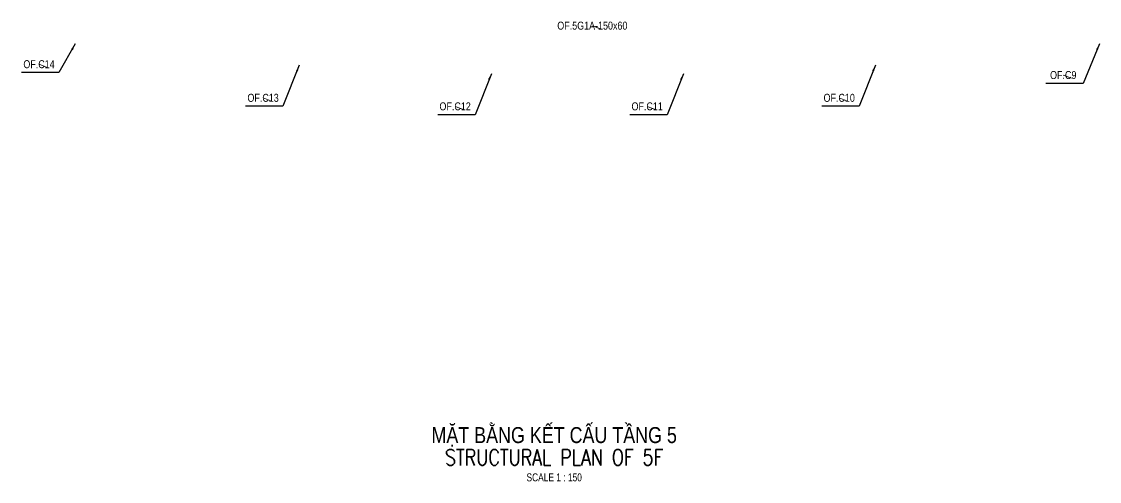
# Model space of a CAD drawing. Header units: millimetres. Extents: x -228566 to 117118, y -18667 to 244055.
# Drawn here: x 32683 to 83199, y 18374 to 39949 of the extents above; entities that cross this region are included whole.
import ezdxf
from ezdxf.enums import TextEntityAlignment as Align

# ---------------------------------------------------------------- set-up
doc = ezdxf.new("R2010")
doc.units = ezdxf.units.MM
doc.layers.get('0').update_dxf_attribs({"lineweight": 20})
doc.layers.get('Defpoints').update_dxf_attribs({"color": 151, "lineweight": 9})
for name, color, linetype, lineweight in [('NDC_S_ANNO', 7, 'Continuous', 20), ('NDC_S_DIM', 1, 'Continuous', 15), ('NDC_S_ENG TITLE', 3, 'Continuous', 20), ('NDC_S_TEXT SYMBOL', 7, 'Continuous', 20), ('NDC_S_VN TEXT', 7, 'Continuous', 20), ('NDC_S_VN TITLE', 6, 'Continuous', 35)]:
    doc.layers.add(name, color=color, linetype=linetype, lineweight=lineweight)
doc.styles.add('ARIAL', font='arial.ttf', dxfattribs={"width": 0.8})
doc.styles.add('NDC_ANNO', font='', dxfattribs={"width": 0.8})
doc.styles.add('NDC_DIM', font='', dxfattribs={"width": 0.75})
doc.styles.add('NDC_EN TXT', font='romans.shx', dxfattribs={"width": 0.8})
doc.styles.add('NDC_VIE TXT', font='arial.ttf', dxfattribs={"width": 0.8})
doc.styles.get('NDC_ANNO').set_extended_font_data('Dotum')
doc.styles.get('NDC_DIM').set_extended_font_data('Dotum')
doc.dimstyles.new('NDC_dim_150', dxfattribs={"dimscale": 150, "dimtxt": 2.5, "dimasz": 1.5, "dimexe": 1.5, "dimexo": 2.5, "dimgap": 1, "dimtad": 1, "dimdec": 0, "dimzin": 0, "dimdsep": 46, "dimtxsty": 'NDC_DIM', "dimblk": 'DIMMARK', "dimcen": 0.09, "dimdle": 1.2, "dimclrd": 1, "dimclre": 1, "dimclrt": 3, "dimadec": 0, "dimazin": 0, "dimtfac": 1, "dimtdec": 0, "dimtix": 1, "dimtofl": 0, "dimtmove": 0, "dimatfit": 3, "dimfxl": 8, "dimfxlon": 1, "dimtolj": 1, "dimtzin": 0, "dimarcsym": 0})
doc.dimstyles.new('NDC_dim_iso', dxfattribs={"dimtxt": 2.5, "dimasz": 1, "dimexe": 1.5, "dimexo": 2.5, "dimgap": 1, "dimtad": 1, "dimdec": 0, "dimzin": 0, "dimdsep": 46, "dimtxsty": 'NDC_DIM', "dimblk": 'DIMMARK', "dimcen": 0.09, "dimdle": 1.2, "dimclrd": 1, "dimclre": 1, "dimclrt": 3, "dimadec": 0, "dimazin": 0, "dimtfac": 1, "dimtdec": 0, "dimtix": 1, "dimtofl": 0, "dimtmove": 0, "dimatfit": 3, "dimfxl": 8, "dimfxlon": 1, "dimtolj": 1, "dimtzin": 0, "dimarcsym": 0})

# ---------------------------------------------------------------- blocks, each defined once
blk = doc.blocks.new('Drawing name_symbol')
at = {"layer": 'NDC_S_ENG TITLE', "style": 'NDC_EN TXT', "width": 0.8}
blk.add_attdef('SECTDET1', text='', height=5, dxfattribs=at).set_placement((0, 1.01), align=Align.CENTER)
at = {"layer": 'NDC_S_TEXT SYMBOL', "lineweight": 25, "style": 'NDC_ANNO', "width": 0.8}
blk.add_attdef('SSCALE', text='', height=2.5, dxfattribs=at).set_placement((0, -4), align=Align.CENTER)
at = {"layer": 'NDC_S_VN TITLE', "style": 'NDC_VIE TXT', "width": 0.8}
blk.add_attdef('SECTDET2', text='', height=5, dxfattribs=at).set_placement((0, 7.97), align=Align.CENTER)
blk = doc.blocks.new('DIMMARK')
at = {"layer": 'NDC_S_DIM', "color": 1}
blk.add_line((-1.5, 0), (1, 0), dxfattribs=at)
at = {"layer": 'NDC_S_DIM', "color": 2, "const_width": 0.1}
blk.add_lwpolyline([(-0.42, -0.42), (0.42, 0.42)], dxfattribs=at)
blk = doc.blocks.new('*U210')
at = {"layer": 'NDC_S_ANNO', "ltscale": 0.8, "style": 'ARIAL', "width": 0.8, "flags": 1}
blk.add_attdef('CHU_THICH', text='', height=2.5, dxfattribs=at).set_placement((0, 0), align=Align.MIDDLE_CENTER)
at = {"layer": 'NDC_S_ANNO', "ltscale": 0.8, "style": 'ARIAL', "width": 0.8}
blk.add_attdef('TEN', text='', height=2.5, dxfattribs=at).set_placement((-2.58, 1.03), align=Align.MIDDLE_CENTER)
at = {"layer": 'Defpoints'}
blk.add_leader([(0, 0), (-2.58, 1.03)], dimstyle='NDC_dim_iso', override={"dimgap": 0.625, "dimtad": 0}, dxfattribs=at)

msp = doc.modelspace()

# ---------------------------------------------------------------- block references
at = {"layer": 'NDC_S_ANNO', "xscale": 150, "yscale": 150, "zscale": 150}
msp.add_blockref('Drawing name_symbol', (57645.9, 18979), dxfattribs=at).add_auto_attribs({'SECTDET1': 'STRUCTURAL PLAN OF 5F', 'SECTDET2': 'MẶT BẰNG KẾT CẤU TẦNG 5', 'SSCALE': 'SCALE 1 : 150'})
at = {"layer": 'NDC_S_VN TEXT'}
ref = msp.add_blockref('*U210', (59820.5, 39600), dxfattribs=dict(at, xscale=150, yscale=150, zscale=150))
ref.add_attrib('TEN', 'OF.5G1A-150x60', dxfattribs={"layer": 'NDC_S_ANNO', "ltscale": 0.8, "height": 375, "style": 'ARIAL', "width": 0.8}).set_placement((59433.6, 39756.4), align=Align.MIDDLE_CENTER)
at = {"layer": 'NDC_S_VN TEXT', "xscale": 150, "yscale": 150, "zscale": 150}
for p, values in [((33888.8, 37794), {'TEN': 'OF.C14'}), ((81888.8, 37285.6), {'TEN': 'OF.C9'}), ((44390.4, 36216.8), {'TEN': 'OF.C13'}), ((71390.4, 36216.8), {'TEN': 'OF.C10'}), ((53390.4, 35816.8), {'TEN': 'OF.C12'}), ((62390.4, 35816.8), {'TEN': 'OF.C11'})]:
    msp.add_blockref('*U210', p, dxfattribs=at).add_auto_attribs(values)

# ---------------------------------------------------------------- leaders
for points in [[(35199.2, 38900), (34432.7, 37555.1), (32683.1, 37555.1)], [(83199.2, 38900), (82432.7, 37046.7), (80683.1, 37046.7)], [(45700.8, 37902), (44934.3, 35977.9), (43184.7, 35977.9)], [(72700.8, 37902), (71934.3, 35977.9), (70184.7, 35977.9)], [(54700.8, 37502), (53934.3, 35577.9), (52184.7, 35577.9)], [(63700.8, 37502), (62934.3, 35577.9), (61184.7, 35577.9)]]:
    msp.add_leader(points, dimstyle='NDC_dim_150', override={"dimasz": 2, "dimgap": 1, "dimtad": 0})

doc.saveas('drawing.dxf')
